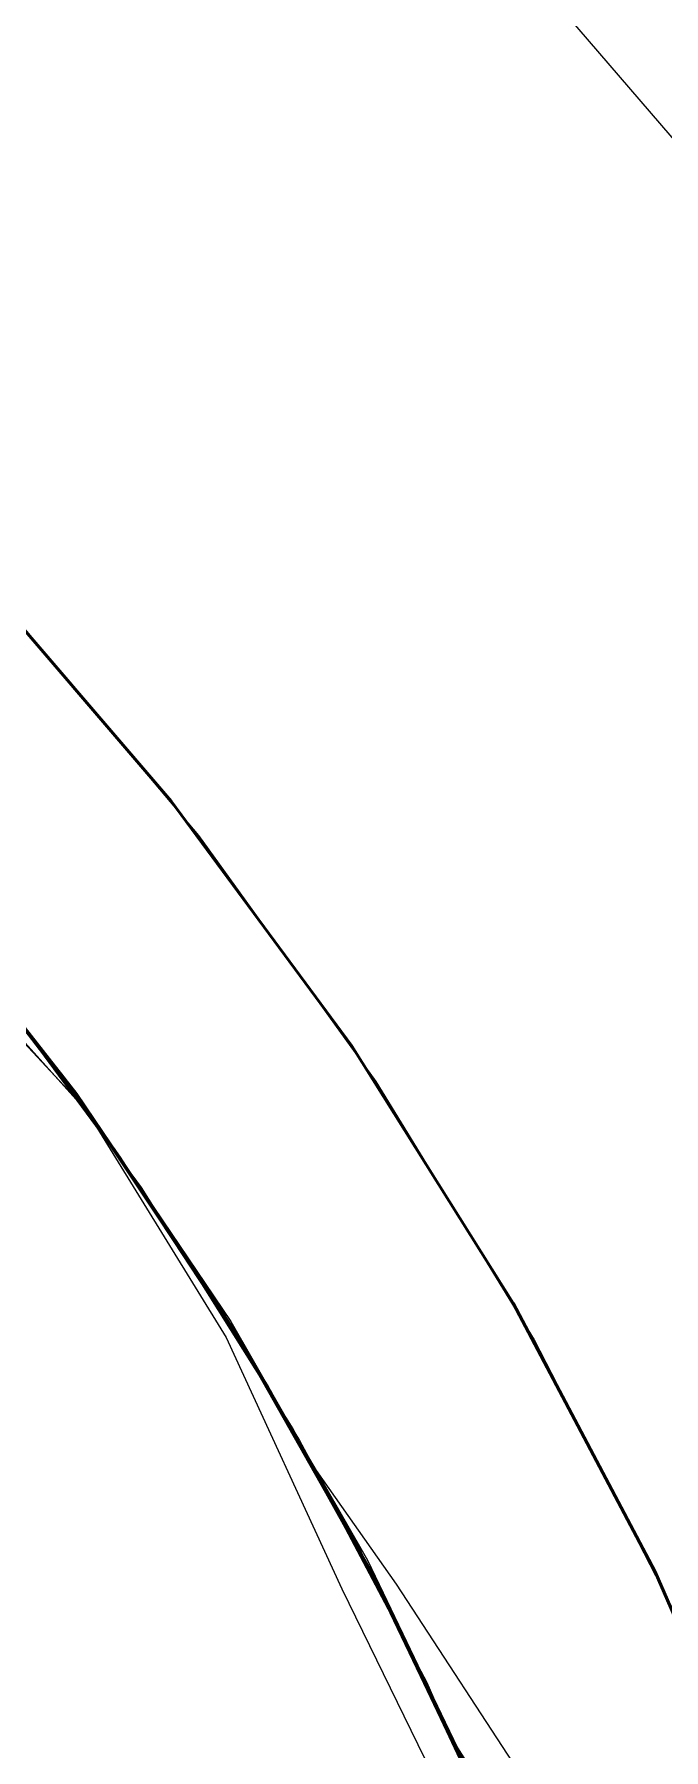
# Model space of a CAD drawing. Header units: millimetres. Extents: x 0 to 420, y 0 to 297.
# Drawn here: x 197.492 to 198.112, y 268.56 to 270.248 of the extents above; entities that cross this region are included whole.
import ezdxf

# ---------------------------------------------------------------- set-up
doc = ezdxf.new("R2010")
doc.units = ezdxf.units.MM
doc.linetypes.add('DASHED', pattern=[1.524, 1.27, -0.254])
doc.layers.add('HIDDEN', color=8, linetype='DASHED', lineweight=25)
doc.layers.add('VISIBLE', color=7, linetype='CONTINUOUS', lineweight=50)

msp = doc.modelspace()

# ---------------------------------------------------------------- linework, layer by layer
at = {"layer": 'HIDDEN'}
for points in [[(198.01865, 270.26482), (198.25279, 269.99274)], [(198.01865, 270.26482), (198.25279, 269.99274)], [(197.4621, 269.68811), (197.65418, 269.4599)], [(197.65418, 269.4599), (197.82872, 269.21802)], [(197.35557, 269.43198), (197.52284, 269.2209)], [(197.36309, 269.42265), (197.53026, 269.20967)], [(197.36697, 269.41923), (197.53449, 269.20629)], [(197.36731, 269.41758), (197.53462, 269.20365)], [(197.36757, 269.41721), (197.53485, 269.2032)], [(197.36816, 269.41631), (197.53546, 269.20212)], [(197.37017, 269.41465), (197.53752, 269.20064)], [(197.37134, 269.41226), (197.53872, 269.19732)], [(197.37163, 269.41182), (197.53903, 269.19692)], [(197.37186, 269.41173), (197.53919, 269.19668)], [(197.37226, 269.41093), (197.53964, 269.1958)], [(197.37233, 269.41084), (197.54021, 269.19534)], [(197.37299, 269.41025), (197.54036, 269.19509)], [(197.37324, 269.40978), (197.54078, 269.19446)], [(197.37376, 269.40925), (197.54114, 269.19387)], [(197.37402, 269.41041), (197.5414, 269.19558)], [(197.37425, 269.40856), (197.54174, 269.19323)], [(197.37476, 269.40792), (197.543, 269.19149)], [(197.37497, 269.4077), (197.54249, 269.19219)], [(197.37501, 269.40732), (197.54247, 269.19156)], [(197.37506, 269.40748), (197.54265, 269.19179)], [(197.37514, 269.4089), (197.54248, 269.19382)], [(197.37546, 269.40703), (197.54291, 269.19131)], [(197.3761, 269.40639), (197.54344, 269.19089)], [(197.3765, 269.40597), (197.544, 269.19013)], [(197.37659, 269.40579), (197.54392, 269.19021)], [(197.37749, 269.4052), (197.54472, 269.18949)], [(197.37769, 269.40428), (197.54524, 269.18792)], [(197.37779, 269.40434), (197.54503, 269.18867)], [(197.37794, 269.40397), (197.54555, 269.18773)], [(197.37802, 269.40399), (197.54545, 269.18796)], [(197.37828, 269.40374), (197.54573, 269.18769)], [(197.37863, 269.40348), (197.54597, 269.18737)], [(197.37901, 269.40252), (197.54659, 269.18623)], [(197.37925, 269.4026), (197.54644, 269.1867)], [(197.37938, 269.40241), (197.54693, 269.18602)], [(197.38005, 269.40146), (197.54783, 269.18451)], [(197.38035, 269.4009), (197.54793, 269.18412)], [(197.38047, 269.40108), (197.54913, 269.18286)], [(197.38049, 269.40107), (197.54884, 269.18318)], [(197.38077, 269.40086), (197.54808, 269.18441)], [(197.38077, 269.40056), (197.54825, 269.18398)], [(197.38094, 269.40042), (197.54831, 269.18409)], [(197.38128, 269.40001), (197.54892, 269.1831)], [(197.38173, 269.39952), (197.54928, 269.18247)], [(197.38189, 269.39936), (197.54927, 269.18273)], [(197.38224, 269.399), (197.54996, 269.18181)], [(197.3823, 269.39884), (197.54985, 269.18173)], [(197.38237, 269.39884), (197.54997, 269.18178)], [(197.38242, 269.39875), (197.54991, 269.18184)], [(197.38258, 269.39858), (197.5505, 269.18104)], [(197.38262, 269.39849), (197.55008, 269.18159)], [(197.38266, 269.39845), (197.55034, 269.18116)], [(197.38273, 269.39818), (197.55023, 269.18126)], [(197.3828, 269.39832), (197.55048, 269.18106)], [(197.38283, 269.39829), (197.5502, 269.18146)], [(197.38293, 269.39816), (197.5504, 269.18117)], [(197.38299, 269.398), (197.55034, 269.18123)], [(197.38349, 269.3973), (197.55122, 269.17989)], [(197.38354, 269.39741), (197.55134, 269.17963)], [(197.38369, 269.39726), (197.55147, 269.17969)], [(197.38371, 269.39722), (197.55115, 269.18013)], [(197.3841, 269.39636), (197.55309, 269.17706)], [(197.38447, 269.39604), (197.552, 269.17876)], [(197.38475, 269.39597), (197.55184, 269.17916)], [(197.38538, 269.39466), (197.55341, 269.17623)], [(197.38558, 269.39498), (197.55366, 269.17664)], [(197.38601, 269.39444), (197.55428, 269.17577)], [(197.38632, 269.39408), (197.55356, 269.17675)], [(197.38689, 269.3934), (197.55403, 269.17611)], [(197.38716, 269.39307), (197.55487, 269.17491)], [(197.38762, 269.39251), (197.55485, 269.17494)], [(197.38767, 269.39247), (197.55547, 269.17409)], [(197.38812, 269.3919), (197.55532, 269.17429)], [(197.38853, 269.39138), (197.55578, 269.17362)], [(197.39092, 269.38852), (197.55814, 269.17032)], [(197.39111, 269.38833), (197.55946, 269.16854)], [(197.39453, 269.38417), (197.56346, 269.16299)], [(197.40195, 269.37512), (197.56844, 269.15573)], [(197.40228, 269.37474), (197.56768, 269.15677)], [(197.40295, 269.37407), (197.57127, 269.15199)], [(197.40925, 269.36618), (197.57395, 269.14788)], [(197.41027, 269.36488), (197.57633, 269.14442)], [(197.42733, 269.34376), (197.54424, 269.18977)], [(197.431, 269.33917), (197.59763, 269.11357)], [(197.4322, 269.33767), (197.59872, 269.11198)], [(197.45019, 269.2904), (197.54324, 269.19079)], [(197.4565, 269.28543), (197.54826, 269.18417)], [(197.52284, 269.2209), (197.67434, 268.99821)], [(197.82872, 269.21802), (197.98475, 268.9638)], [(197.53026, 269.20967), (197.68158, 268.98499)], [(197.53449, 269.20629), (197.68596, 268.98184)], [(197.53462, 269.20365), (197.68598, 268.97799)], [(197.53485, 269.2032), (197.68618, 268.97747)], [(197.53546, 269.20212), (197.68683, 268.9762)], [(197.53752, 269.20064), (197.68881, 268.975)], [(197.53872, 269.19732), (197.69012, 268.97064)], [(197.53903, 269.19692), (197.69044, 268.97033)], [(197.53919, 269.19668), (197.68145, 268.96596)], [(197.53964, 269.1958), (197.69104, 268.96894)], [(197.54021, 269.19534), (197.6921, 268.96796)], [(197.5414, 269.19558), (197.69263, 268.96907)], [(197.54036, 269.19509), (197.69171, 268.96825)], [(197.54078, 269.19446), (197.69232, 268.96743)], [(197.54114, 269.19387), (197.69248, 268.96679)], [(197.54174, 269.19323), (197.69311, 268.96635)], [(197.54247, 269.19156), (197.69391, 268.96409)], [(197.54248, 269.19382), (197.69366, 268.96708)], [(197.54249, 269.19219), (197.69391, 268.96505)], [(197.54265, 269.19179), (197.69416, 268.96445)], [(197.54291, 269.19131), (197.69428, 268.96391)], [(197.543, 269.19149), (197.69497, 268.96335)], [(197.54324, 269.19079), (197.6946, 268.96327)], [(197.54344, 269.19089), (197.69463, 268.96388)], [(197.54392, 269.19021), (197.69514, 268.963)], [(197.544, 269.19013), (197.69537, 268.96268)], [(197.54424, 269.18977), (197.65306, 269.02995)], [(197.54472, 269.18949), (197.69579, 268.96214)], [(197.54503, 269.18867), (197.69578, 268.962)], [(197.54524, 269.18792), (197.69667, 268.95983)], [(197.54545, 269.18796), (197.69672, 268.96033)], [(197.54555, 269.18773), (197.69701, 268.95983)], [(197.54573, 269.18769), (197.69698, 268.96006)], [(197.54597, 269.18737), (197.69716, 268.9596)], [(197.54644, 269.1867), (197.69797, 268.95825)], [(197.54659, 269.18623), (197.69792, 268.9584)], [(197.54693, 269.18602), (197.69811, 268.9582)], [(197.54783, 269.18451), (197.69939, 268.95583)], [(197.54793, 269.18412), (197.6993, 268.95569)], [(197.54808, 269.18441), (197.69917, 268.95636)], [(197.54825, 269.18398), (197.69945, 268.95589)], [(197.54826, 269.18417), (197.69945, 268.95601)], [(197.54831, 269.18409), (197.70001, 268.95501)], [(197.54884, 269.18318), (197.70151, 268.9523)], [(197.54892, 269.1831), (197.70028, 268.95457)], [(197.54913, 269.18286), (197.70158, 268.95241)], [(197.54927, 269.18273), (197.70031, 268.9546)], [(197.54928, 269.18247), (197.70062, 268.95365)], [(197.54985, 269.18173), (197.70113, 268.95294)], [(197.54991, 269.18184), (197.7011, 268.95329)], [(197.54996, 269.18181), (197.70129, 268.95301)], [(197.54997, 269.18178), (197.70129, 268.953)], [(197.55008, 269.18159), (197.70126, 268.95306)], [(197.5502, 269.18146), (197.70128, 268.95302)], [(197.55023, 269.18126), (197.70135, 268.95286)], [(197.55034, 269.18123), (197.70125, 268.95307)], [(197.55034, 269.18116), (197.70179, 268.95205)], [(197.5504, 269.18117), (197.70149, 268.95268)], [(197.55048, 269.18106), (197.70206, 268.95173)], [(197.5505, 269.18104), (197.70204, 268.95179)], [(197.55115, 269.18013), (197.70219, 268.95154)], [(197.55122, 269.17989), (197.70259, 268.95087)], [(197.55134, 269.17963), (197.70336, 268.94914)], [(197.55147, 269.17969), (197.70283, 268.95046)], [(197.55184, 269.17916), (197.70258, 268.95089)], [(197.552, 269.17876), (197.70308, 268.95002)], [(197.55309, 269.17706), (197.70544, 268.94597)], [(197.55341, 269.17623), (197.70504, 268.94608)], [(197.55356, 269.17675), (197.70482, 268.9472)], [(197.55366, 269.17664), (197.70519, 268.94663)], [(197.55403, 269.17611), (197.70487, 268.94717)], [(197.55428, 269.17577), (197.70595, 268.9454)], [(197.55485, 269.17494), (197.70574, 268.94568)], [(197.55487, 269.17491), (197.70612, 268.94507)], [(197.55532, 269.17429), (197.70618, 268.94499)], [(197.55547, 269.17409), (197.7067, 268.94413)], [(197.55578, 269.17362), (197.7067, 268.94414)], [(197.55814, 269.17032), (197.70895, 268.9404)], [(197.55946, 269.16854), (197.711, 268.9371)], [(197.56346, 269.16299), (197.71528, 268.93021)], [(197.56768, 269.15677), (197.71647, 268.92781)], [(197.56844, 269.15573), (197.71831, 268.92484)], [(197.57127, 269.15199), (197.72237, 268.91839)], [(197.57395, 269.14788), (197.72233, 268.91811)], [(197.57633, 269.14442), (197.72559, 268.91258)], [(197.59763, 269.11357), (197.74693, 268.87615)], [(197.59872, 269.11198), (197.7479, 268.87447)], [(197.65306, 269.02995), (197.75351, 268.86473)], [(197.67434, 268.99821), (197.80932, 268.765)], [(197.68158, 268.98499), (197.81631, 268.74974)], [(197.68596, 268.98184), (197.82064, 268.74698)], [(197.68598, 268.97799), (197.82065, 268.74177)], [(197.68618, 268.97747), (197.82081, 268.74117)], [(197.68683, 268.9762), (197.8215, 268.7397)], [(197.68145, 268.96596), (197.79524, 268.7186)], [(197.68881, 268.975), (197.82329, 268.73888)], [(197.69012, 268.97064), (197.82475, 268.7334)], [(197.69044, 268.97033), (197.82509, 268.73326)], [(197.69104, 268.96894), (197.82567, 268.73156)], [(197.69171, 268.96825), (197.82624, 268.73095)], [(197.6921, 268.96796), (197.82707, 268.73003)], [(197.69232, 268.96743), (197.82703, 268.7299)], [(197.69248, 268.96679), (197.827, 268.72924)], [(197.69263, 268.96907), (197.82692, 268.73207)], [(197.69311, 268.96635), (197.82756, 268.72912)], [(197.69366, 268.96708), (197.82789, 268.72984)], [(197.69391, 268.96505), (197.81521, 268.75267)], [(197.69391, 268.96409), (197.82851, 268.72614)], [(197.69416, 268.96445), (197.82873, 268.72672)], [(197.69428, 268.96391), (197.82878, 268.7261)], [(197.6946, 268.96327), (197.82908, 268.7253)], [(197.69463, 268.96388), (197.82895, 268.72642)], [(197.69497, 268.96335), (197.82983, 268.72477)], [(197.69514, 268.963), (197.82958, 268.72504)], [(197.69537, 268.96268), (197.82977, 268.72486)], [(197.69578, 268.962), (197.82949, 268.7254)], [(197.69579, 268.96214), (197.82994, 268.72433)], [(197.69667, 268.95983), (197.83117, 268.72125)], [(197.69672, 268.96033), (197.831, 268.72235)], [(197.69698, 268.96006), (197.83126, 268.72196)], [(197.69701, 268.95983), (197.83144, 268.72156)], [(197.69716, 268.9596), (197.83139, 268.7214)], [(197.98475, 268.9638), (198.1214, 268.69867)], [(197.69792, 268.9584), (197.83211, 268.72034)], [(197.69797, 268.95825), (197.83294, 268.71826)], [(197.69811, 268.9582), (197.8322, 268.72017)], [(197.69917, 268.95636), (197.83323, 268.71796)], [(197.6993, 268.95569), (197.83362, 268.71691)], [(197.69939, 268.95583), (197.83387, 268.7167)], [(197.69945, 268.95601), (197.8336, 268.71743)], [(197.69945, 268.95589), (197.83349, 268.71763)], [(197.70001, 268.95501), (197.83581, 268.71288)], [(197.70028, 268.95457), (197.83448, 268.71572)], [(197.70031, 268.9546), (197.83427, 268.71617)], [(197.70062, 268.95365), (197.76993, 268.83524)], [(197.7011, 268.95329), (197.8352, 268.71433)], [(197.70113, 268.95294), (197.83531, 268.71376)], [(197.70125, 268.95307), (197.83518, 268.71436)], [(197.70126, 268.95306), (197.83534, 268.71409)], [(197.70128, 268.95302), (197.83523, 268.71427)], [(197.70129, 268.95301), (197.83546, 268.71383)], [(197.70129, 268.953), (197.8358, 268.71314)], [(197.70135, 268.95286), (197.83519, 268.71435)], [(197.70149, 268.95268), (197.83535, 268.71403)], [(197.70151, 268.9523), (197.83716, 268.7101)], [(197.70158, 268.95241), (197.83677, 268.71118)], [(197.70179, 268.95205), (197.83612, 268.71241)], [(197.70204, 268.95179), (197.83636, 268.71207)], [(197.70206, 268.95173), (197.83653, 268.71173)], [(197.70219, 268.95154), (197.83605, 268.71266)], [(197.70258, 268.95089), (197.83621, 268.71237)], [(197.70259, 268.95087), (197.83675, 268.71147)], [(197.70283, 268.95046), (197.83699, 268.71081)], [(197.70308, 268.95002), (197.83682, 268.71118)], [(197.70336, 268.94914), (197.83835, 268.70758)], [(197.70482, 268.9472), (197.83915, 268.70662)], [(197.70487, 268.94717), (197.83862, 268.70775)], [(197.70504, 268.94608), (197.83941, 268.7055)], [(197.70519, 268.94663), (197.83936, 268.70623)], [(197.70544, 268.94597), (197.84025, 268.70446)], [(197.70574, 268.94568), (197.83949, 268.70595)], [(197.70595, 268.9454), (197.8402, 268.70463)], [(197.70612, 268.94507), (197.84008, 268.70481)], [(197.70618, 268.94499), (197.8399, 268.70521)], [(197.7067, 268.94414), (197.84045, 268.70414)], [(197.7067, 268.94413), (197.84058, 268.70385)], [(197.70895, 268.9404), (197.84254, 268.69997)], [(197.711, 268.9371), (197.84495, 268.69532)], [(197.71528, 268.93021), (197.84922, 268.68721)], [(197.71647, 268.92781), (197.84801, 268.68907)], [(197.71831, 268.92484), (197.85079, 268.68366)], [(197.72233, 268.91811), (197.85361, 268.67805)], [(197.72237, 268.91839), (197.85551, 268.67461)], [(197.72559, 268.91258), (197.85733, 268.67057)], [(197.74693, 268.87615), (197.87807, 268.62824)], [(197.7479, 268.87447), (197.87892, 268.62647)], [(197.75351, 268.86473), (197.8453, 268.69455)], [(197.76993, 268.83524), (197.84891, 268.7232)], [(197.80932, 268.765), (197.92713, 268.52244)], [(197.81521, 268.75267), (197.91194, 268.55601)], [(197.81631, 268.74974), (197.93377, 268.50512)], [(197.82064, 268.74698), (197.93783, 268.50291)], [(197.82065, 268.74177), (197.93794, 268.49622)], [(197.82081, 268.74117), (197.93806, 268.49554)], [(197.8215, 268.7397), (197.9388, 268.49387)], [(197.82329, 268.73888), (197.94025, 268.49348)], [(197.82475, 268.7334), (197.94191, 268.48688)], [(197.82509, 268.73326), (197.94225, 268.487)], [(197.82567, 268.73156), (197.94281, 268.48496)], [(197.82624, 268.73095), (197.94325, 268.4845)], [(197.82692, 268.73207), (197.9436, 268.48577)], [(197.827, 268.72924), (197.94398, 268.48252)], [(197.82703, 268.7299), (197.94416, 268.48318)], [(197.82707, 268.73003), (197.94435, 268.48288)], [(197.82756, 268.72912), (197.94443, 268.4827)], [(197.82789, 268.72984), (197.9445, 268.48333)], [(197.82851, 268.72614), (197.94553, 268.47903)], [(197.82873, 268.72672), (197.94559, 268.47995)], [(197.82878, 268.7261), (197.94567, 268.47919)], [(197.82895, 268.72642), (197.94569, 268.47973)], [(197.82908, 268.7253), (197.94595, 268.47822)], [(197.82949, 268.7254), (197.9456, 268.47997)], [(197.82958, 268.72504), (197.94645, 268.47771)], [(197.82977, 268.72486), (197.94649, 268.4779)], [(197.82983, 268.72477), (197.94688, 268.47703)], [(197.82994, 268.72433), (197.94647, 268.47732)], [(197.84891, 268.7232), (197.99719, 268.49634)], [(197.79524, 268.7186), (197.91541, 268.47342)], [(197.831, 268.72235), (197.94756, 268.47536)], [(197.83117, 268.72125), (197.94799, 268.47353)], [(197.83126, 268.72196), (197.94806, 268.47423)], [(197.83139, 268.7214), (197.94795, 268.47405)], [(197.83144, 268.72156), (197.94805, 268.47427)], [(197.83211, 268.72034), (197.94856, 268.47307)], [(197.8322, 268.72017), (197.94867, 268.47286)], [(197.83294, 268.71826), (197.95026, 268.46842)], [(197.83323, 268.71796), (197.94955, 268.47055)], [(197.83349, 268.71763), (197.94975, 268.47019)], [(197.8336, 268.71743), (197.94996, 268.46977)], [(197.83362, 268.71691), (197.95012, 268.46917)], [(197.83387, 268.7167), (197.95051, 268.46842)], [(197.83427, 268.71617), (197.95052, 268.46862)], [(197.83448, 268.71572), (197.95091, 268.46745)], [(197.83518, 268.71436), (197.95148, 268.4662)], [(197.83519, 268.71435), (197.95116, 268.46697)], [(197.8352, 268.71433), (197.95147, 268.46624)], [(197.83523, 268.71427), (197.95132, 268.46659)], [(197.83531, 268.71376), (197.95165, 268.46554)], [(197.83534, 268.71409), (197.95161, 268.46596)], [(197.83535, 268.71403), (197.95145, 268.46603)], [(197.83546, 268.71383), (197.95177, 268.46553)], [(197.8358, 268.71314), (197.95268, 268.46335)], [(197.83581, 268.71288), (197.95403, 268.45984)], [(197.83605, 268.71266), (197.95208, 268.4648)], [(197.83612, 268.71241), (197.95257, 268.46356)], [(197.83621, 268.71237), (197.95205, 268.46487)], [(197.83636, 268.71207), (197.95276, 268.46319)], [(197.83653, 268.71173), (197.95306, 268.46249)], [(197.83675, 268.71147), (197.953, 268.46294)], [(197.83677, 268.71118), (197.95383, 268.46064)], [(197.83682, 268.71118), (197.95267, 268.46342)], [(197.83699, 268.71081), (197.95325, 268.46199)], [(197.83716, 268.7101), (197.95471, 268.45821)], [(197.83835, 268.70758), (197.95532, 268.45653)], [(197.83862, 268.70775), (197.95454, 268.4591)], [(197.83915, 268.70662), (197.95557, 268.45654)], [(197.83936, 268.70623), (197.95549, 268.45673)], [(197.83949, 268.70595), (197.95536, 268.45704)], [(197.83941, 268.7055), (197.95574, 268.45581)], [(197.8399, 268.70521), (197.95576, 268.45617)], [(197.84008, 268.70481), (197.95604, 268.45543)], [(197.8402, 268.70463), (197.95633, 268.45476)], [(197.84025, 268.70446), (197.95678, 268.4539)], [(197.84045, 268.70414), (197.95633, 268.45486)], [(197.84058, 268.70385), (197.95642, 268.45452)], [(197.84254, 268.69997), (197.9582, 268.45029)], [(197.84495, 268.69532), (197.96062, 268.44455)], [(197.8453, 268.69455), (197.9282, 268.51987)], [(197.84801, 268.68907), (197.96171, 268.44179)], [(197.84922, 268.68721), (197.90926, 268.56231)], [(197.85079, 268.68366), (197.96522, 268.43342)], [(197.85361, 268.67805), (197.96706, 268.42895)], [(197.85551, 268.67461), (197.97004, 268.42203)], [(197.85733, 268.67057), (197.9709, 268.41963)], [(197.87807, 268.62824), (197.99031, 268.37122)], [(197.87892, 268.62647), (197.99103, 268.36937)], [(197.90926, 268.56231), (197.98302, 268.44585)]]:
    msp.add_lwpolyline(points, dxfattribs=at)
at = {"layer": 'VISIBLE'}
for points in [[(197.43221, 269.72068), (197.62733, 269.49395)], [(197.62733, 269.49395), (197.80496, 269.25327)], [(197.80496, 269.25327), (197.9641, 268.99999)], [(197.9641, 268.99999), (198.10388, 268.73553)], [(198.10388, 268.73553), (198.2235, 268.46136)]]:
    msp.add_lwpolyline(points, dxfattribs=at)

doc.saveas('drawing.dxf')
